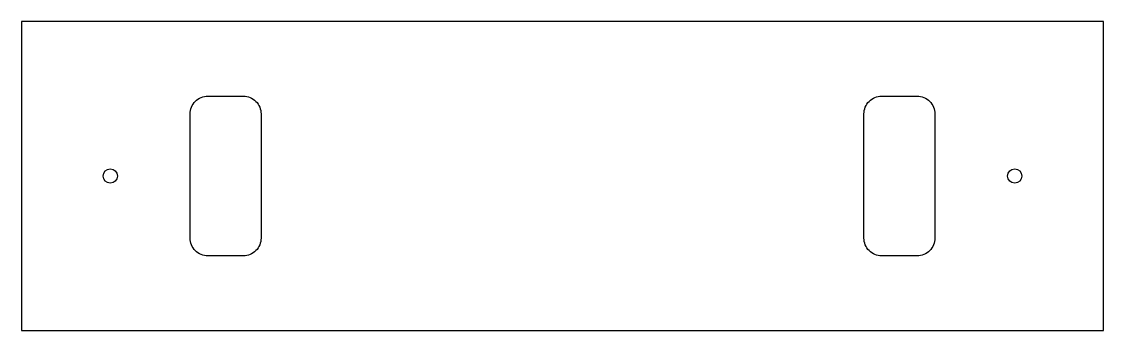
# Model space of a CAD drawing. Header units: millimetres. Extents: x 1 to 611, y -175 to -1.
import ezdxf

# ---------------------------------------------------------------- set-up
doc = ezdxf.new("R2010")
doc.units = ezdxf.units.MM

msp = doc.modelspace()

# ---------------------------------------------------------------- linework, layer by layer
msp.add_lwpolyline([(611, -175), (611, -1), (1, -1), (1, -175)], close=True)
for points in [[(106, -43), (126, -43, -0.414214), (136, -53), (136, -123, -0.414214), (126, -133), (106, -133, -0.414214), (96, -123), (96, -53, -0.414214)], [(506, -133), (486, -133, -0.414214), (476, -123), (476, -53, -0.414214), (486, -43), (506, -43, -0.414214), (516, -53), (516, -123, -0.414214)]]:
    msp.add_lwpolyline(points, format="xyb", close=True)
for centre in [(51, -88), (561, -88)]:
    msp.add_circle(centre, 4)

doc.saveas('drawing.dxf')
